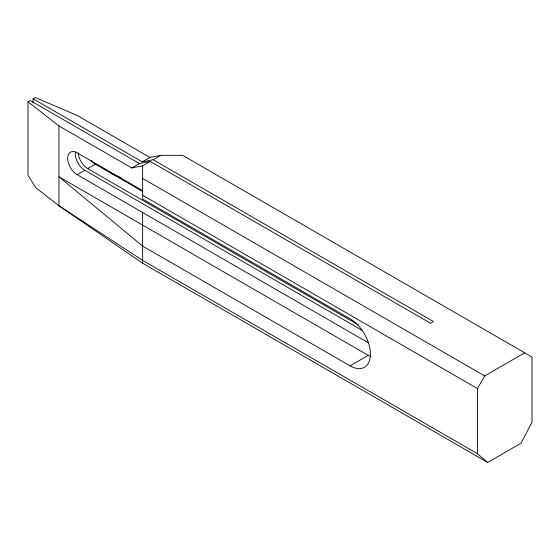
<?xml version="1.0" encoding="UTF-8"?>
<svg xmlns="http://www.w3.org/2000/svg" width="560" height="560" viewBox="0 0 560 560"><rect width="100%" height="100%" fill="white"/><g stroke="black" fill="none" stroke-linecap="round" stroke-linejoin="round"><path stroke-width="0.84" d="M33.096 103.152L33.096 98.819L142.261 161.847L149.905 157.437L160.825 155.337L182.658 155.337L532 357.028L532 422.156L521.08 443.17L487.697 462.441L477.414 453.67L477.414 388.542L484.694 375.935L524.72 352.821M487.697 462.441L142.625 263.214L58.933 205.758L35.595 187.53L28 175.294L28 101.759L30.184 100.499L139.356 163.527L150.269 161.427L430.472 323.204L433.384 321.517L153.181 159.747L142.261 161.847M33.096 98.819L35.28 97.559L77.126 115.416L149.905 157.437M142.625 190.631L77.126 152.817A13.377 7.728 60 0 0 67.662 158.277A13.377 7.728 60 0 0 77.126 174.664L84.77 170.254L362.278 330.47M78.239 152.908A13.377 7.728 60 0 0 87.682 168.574L95.319 164.157L142.751 191.541M28 101.759L58.933 125.923L131.712 167.944L139.356 163.527M131.712 167.944L142.625 165.837L150.269 161.427M153.181 159.747L160.825 155.337M368.242 355.348L58.933 176.764L142.625 246.099L350.049 365.848L368.242 355.348A28.819 16.639 60 0 0 370.524 356.517M111.202 173.67L120.939 177.59M142.625 178.444L484.694 375.935M142.625 195.251L477.414 388.542M87.682 168.574L358.379 324.863M77.126 174.664L368.242 342.741M477.414 453.67L142.625 260.386L58.933 205.758L58.933 125.923M142.625 165.837L142.625 199.038L350.049 318.787A28.819 16.639 60 0 1 370.426 354.088A28.819 16.639 60 0 1 350.049 365.848M142.625 212.485L142.625 263.214M95.319 164.157A13.377 7.728 60 0 1 91.133 160.615M84.77 170.254A13.377 7.728 60 0 1 75.488 151.837"/></g></svg>
